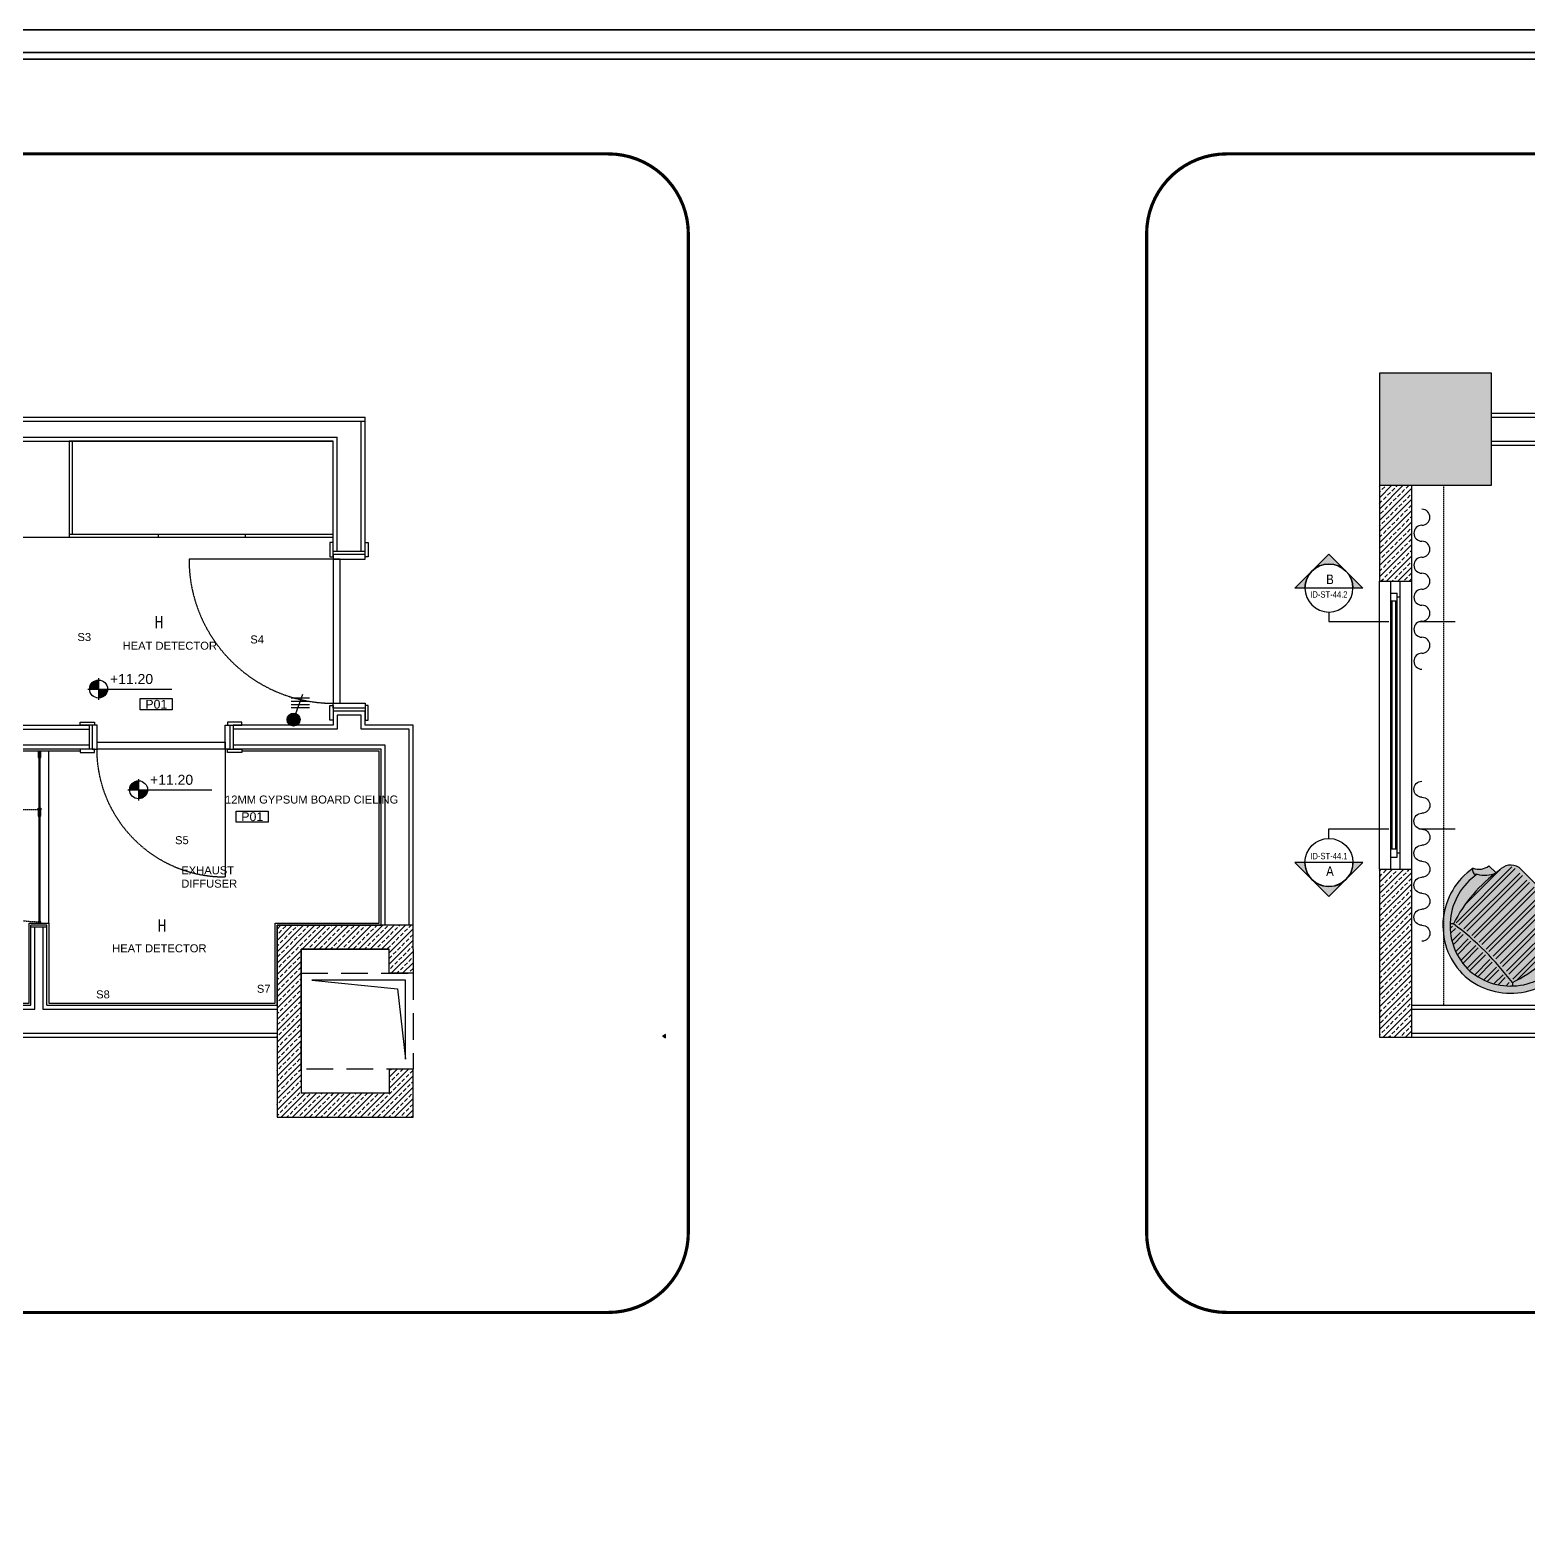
# Model space of a CAD drawing. Header units: centimetres. Extents: x -3207095 to 15275363, y -32656 to 4798027.
# Drawn here: x 701037 to 702441, y 4471799 to 4473191 of the extents above; entities that cross this region are included whole.
import ezdxf
from ezdxf.enums import TextEntityAlignment as Align

# ---------------------------------------------------------------- set-up
doc = ezdxf.new("R2010")
doc.units = ezdxf.units.CM
for name, pattern in [('DUZ', [500, 500]), ('HIDDEN', [0.375, 0.25, -0.125]), ('HIDDEN2', [0.1875, 0.125, -0.0625])]:
    doc.linetypes.add(name, pattern=pattern)
doc.layers.get('0').update_dxf_attribs({"color": 1, "linetype": 'DUZ'})
for name, color, linetype in [('a-kesit', 1, 'Continuous'), ('a_asmatavan', 200, 'Continuous'), ('a_cam', 161, 'Continuous'), ('a_duvar_alcipan', 2, 'Continuous'), ('a_duvar_gazbeton', 3, 'Continuous'), ('a_duvar_tarama', 253, 'Continuous'), ('a_gorunus', 233, 'Continuous'), ('a_kapi', 40, 'Continuous'), ('a_kolon', 4, 'Continuous'), ('a_kolon_tarama', 252, 'Continuous'), ('a_mobilya', 1, 'Continuous'), ('a_olcu', 30, 'Continuous'), ('a_pencere', 5, 'Continuous'), ('a_rehber', 253, 'Continuous'), ('a_seramik', 241, 'Continuous'), ('a_vitrifiye', 195, 'Continuous'), ('a_yazi', 105, 'Continuous'), ('EL-L-LS', 181, 'Continuous'), ('SMC-EL-FA', 33, 'Continuous'), ('SMC-EL-FA-TXT', 123, 'Continuous')]:
    doc.layers.add(name, color=color, linetype=linetype)
doc.layers.add('DUVAR', color=7, linetype='Continuous', lineweight=35)
doc.layers.add('EL-L-WIR', color=124, linetype='Continuous', lineweight=30)
doc.layers.get('EL-L-WIR').off()
doc.layers.get('SMC-EL-FA').off()
doc.styles.add('ARIEL100SD', font='arial.ttf')
doc.styles.add('ARIEL20S', font='arial.ttf')
doc.styles.add('ROMANS', font='romans.shx')
doc.styles.add('STANDART1', font='arial.ttf')
doc.styles.add('TBPL+0.00$0$ARIEL100S', font='arial.ttf', dxfattribs={"height": 300})
pattern_1 = [(45, (702452.774, 4472892.64), (-5.3033, 5.3033), []), (45, (702458.077, 4472892.64), (-5.3033, 5.3033), [3.75, -1.875])]

# ---------------------------------------------------------------- blocks, each defined once
blk = doc.blocks.new('a_koltuk_plan1')
at = {"true_color": 0xffffff}
h = blk.add_hatch(color=7, dxfattribs=at)
h.paths.add_polyline_path([(-298.4, 595), (-360.8, 594.5, -0.253917), (-419.9, 514.3, 0.677377), (-375.6, 506, 0.17987)])
h.paths.add_polyline_path([(-298.4, 595, -0.17987), (-375.6, 506, 0.239537), (-276.4, 167.4), (-261, 181.9, -0.116735)])
h.paths.add_polyline_path([(-375.6, 506, -0.677377), (-419.9, 514.3, 0.463909), (-0.9, 0, 0.463909), (418, 514.3, -0.677377), (373.8, 506, -0.46326), (-0.9, 45, -0.46326)])
h.paths.add_polyline_path([(373.8, 506, -0.17987), (296.6, 595, -0.116735), (259.1, 181.9), (274.5, 167.4, 0.239537)])
h.paths.add_polyline_path([(358.9, 594.5), (296.6, 595, 0.17987), (373.8, 506, 0.677377), (418, 514.3, -0.253917)])
h.paths.add_polyline_path([(218.1, 720), (-219.9, 720, 0.382037), (-294.7, 618.8, 0.123504), (-261, 181.9, -0.070574), (259.1, 181.9, 0.123504), (292.9, 618.8, 0.382037)])
h.paths.add_polyline_path([(274.5, 167.4), (259.1, 181.9, 0.070574), (-261, 181.9), (-276.4, 167.4, 0.201377), (-0.9, 45, 0.201377)], flags=17)
h = blk.add_hatch()
h.set_pattern_fill('STEEL', color=256, scale=500, angle=45, style=0)
h.set_pattern_definition([(90, (-22.46, 3893.58), (-62.5, 1e-14), []), (90, (-44.556, 3915.68), (-62.5, 1e-14), [])])
h.paths.add_polyline_path([(263.8, 196.4, 0.119215), (292.9, 618.8, 0.436883), (218.1, 699.5), (-219.9, 699.5, 0.436883), (-294.7, 618.8, 0.119215), (-265.7, 196.4, -0.071281)])
h.paths.add_polyline_path([(-274, 164.8, 0.199036), (-0.9, 45, 0.199036), (272.1, 164.8, 0.074753)])
for p, q in [((218.1, 720), (-219.9, 720)), ((-360.4, 594.5), (-298.4, 595)), ((358.5, 594.5), (296.6, 595)), ((-261, 181.9), (-276.4, 167.4)), ((259.1, 181.9), (274.5, 167.4))]:
    blk.add_line(p, q)
for centre, radius, start, end in [((-200.7, 627.6), 94.4, 101.73036, 185.36517), ((198.9, 627.6), 94.4, 354.63483, 78.26964), ((-464.2, 608.8), 104.5, 295.13714, 352.12776), ((-456.8, 654.3), 169.1, 298.67966, 339.46678), ((593, 467.6), 900.5, 170.33396, 198.49647), ((-594.9, 467.6), 900.5, 341.50353, 9.66604), ((454.9, 654.3), 169.1, 200.53322, 241.32034), ((454.9, 654.3), 169.1, 200.53322, 241.32034), ((462.4, 608.8), 104.5, 187.87224, 244.86286), ((7.1, 434.3), 434.4, 169.39278, 268.81845), ((-396.1, 519), 24.2, 191.16713, 327.61842), ((7.1, 434.3), 389.4, 169.39278, 268.81845), ((-9, 434.3), 389.4, 271.18155, 10.60722), ((-9, 434.3), 434.4, 271.18155, 10.60722), ((394.2, 519), 24.2, 212.38158, 348.83287), ((-0.9, -1651.4), 1851.6, 81.92624, 98.07376)]:
    blk.add_arc(centre, radius, start, end)
blk = doc.blocks.new('a_kapi_1000-200')
at = {"linetype": 'HIDDEN', "ltscale": 10}
blk.add_line((-100, 950), (-1000, 950), dxfattribs=at)
for points in [[(-100, 965), (-100, 1055), (-120, 1055), (-120, 965), (-100, 965)], [(100, 965), (100, 1055), (120, 1055), (120, 965), (100, 965)], [(-100, 950), (-100, 50), (-56, 50), (-56, 50), (-56, 950), (-100, 950)], [(-100, 35), (-100, -55), (-120, -55), (-120, 35), (-100, 35)], [(100, 35), (100, -55), (120, -55), (120, 35), (100, 35)]]:
    blk.add_lwpolyline(points)
for points in [[(-100, 980), (-100, 950), (100, 950), (100, 980)], [(-100, 20), (-100, 50), (100, 50), (100, 20)]]:
    blk.add_lwpolyline(points, close=True)
blk.add_arc((-100, 950), 900, 180, 270, dxfattribs=at)
blk = doc.blocks.new('a_kapi_900-150')
at = {"linetype": 'HIDDEN', "ltscale": 10}
blk.add_line((-75, 850), (-875, 850), dxfattribs=at)
for points in [[(-75, 865), (-75, 955), (-95, 955), (-95, 865), (-75, 865)], [(75, 865), (75, 955), (95, 955), (95, 865), (75, 865)], [(-75, 850), (-75, 50), (-31, 50), (-31, 50), (-31, 850), (-75, 850)], [(-75, 35), (-75, -55), (-95, -55), (-95, 35), (-75, 35)], [(75, 35), (75, -55), (95, -55), (95, 35), (75, 35)]]:
    blk.add_lwpolyline(points)
for points in [[(-75, 880), (-75, 850), (75, 850), (75, 880)], [(-75, 20), (-75, 50), (75, 50), (75, 20)]]:
    blk.add_lwpolyline(points, close=True)
blk.add_arc((-75, 850), 800, 180, 270, dxfattribs=at)
blk = doc.blocks.new('TBPL+0.00$0$ab_level100x')
h = blk.add_hatch(color=256)
h.paths.add_polyline_path([(0, 300, 0.414214), (-300, 0), (0, 0)])
h.paths.add_polyline_path([(300, 0), (0, 0), (0, -300, 0.414214)])
at = {"linetype": 'Continuous', "ltscale": 1000}
for p, q in [((-360, 0), (2440, 0)), ((0, 360), (0, -360))]:
    blk.add_line(p, q, dxfattribs=at)
blk.add_circle((0, 0), 300, dxfattribs=at)
at = {"style": 'TBPL+0.00$0$ARIEL100S'}
for tag, p in [('+0.00FFL', (500, 100)), ('+0.00SSL', (500, -400))]:
    blk.add_attdef(tag, p, '', height=300, dxfattribs=at)
blk = doc.blocks.new('a_malzeme')
blk.add_lwpolyline([(-100, 70), (100, 70), (100, 0), (-100, 0), (-100, 70)])
at = {"style": 'ARIEL20S'}
blk.add_attdef('P01', text='', height=55, dxfattribs=at).set_placement((0, 35), align=Align.MIDDLE_CENTER)
blk = doc.blocks.new('ab._kolon70x70')
at = {"layer": 'a_kolon_tarama'}
blk.add_hatch(color=256, dxfattribs=at).paths.add_polyline_path([(-350, 350), (-350, -350), (350, -350), (350, 350)])
blk.add_lwpolyline([(-350, 350), (-350, -350), (350, -350), (350, 350)], close=True)
blk = doc.blocks.new('GEN_BLOCK00601')
at = {"linetype": 'Continuous', "ltscale": 50}
for centre, start, end in [((50, 50), 0, 180), ((250, 50), 0, 180), ((450, 50), 0, 180), ((650, 50), 0, 180), ((850, 50), 0, 180), ((150, 50), 180, 0), ((350, 50), 180, 0), ((550, 50), 180, 0), ((750, 50), 180, 0), ((950, 50), 180, 0)]:
    blk.add_arc(centre, 50, start, end, dxfattribs=at)
for tag in ['Sfb', 'FLOOR']:
    blk.add_attdef(tag, (0, 0), '', height=1)
blk = doc.blocks.new('KESITYERI')
at = {"layer": 'a-kesit'}
h = blk.add_hatch(color=252, dxfattribs=at)
edge = h.paths.add_edge_path()
edge.add_line((15, 21), (21.21, 21))
edge.add_line((21.21, 21), (0, 42.21))
edge.add_line((0, 42.21), (-21.21, 21))
edge.add_line((-21.21, 21), (-15, 21))
edge.add_arc((0, 21), 15, 0, 180, ccw=False)
blk.add_lwpolyline([(-21.21, 21), (21.21, 21), (0, 42.21), (-21.21, 21)], dxfattribs=at)
at = {"layer": 'a-kesit', "linetype": 'HIDDEN', "ltscale": 150}
blk.add_lwpolyline([(0, 6), (0, 0), (-78.87, 0)], dxfattribs=at)
at = {"layer": 'a-kesit'}
blk.add_circle((0, 21), 15, dxfattribs=at)
blk.add_arc((0, 21), 15, 360, 180, dxfattribs=at)
blk = doc.blocks.new('LS-1WAY-4G')
at = {"layer": 'EL-L-LS'}
blk.add_hatch(color=181, dxfattribs=at).paths.add_polyline_path([(0.092, 0.092, 1), (-0.092, 0.092, 1)])
at = {"layer": 'EL-L-LS', "color": 181}
for p, q in [((0.031, 0.178), (0.132, 0.453)), ((-0.036, 0.4), (0.223, 0.4)), ((-0.036, 0.354), (0.223, 0.354)), ((-0.036, 0.308), (0.223, 0.308)), ((-0.036, 0.263), (0.223, 0.263))]:
    blk.add_line(p, q, dxfattribs=at)
blk.add_circle((0, 0.092), 0.0917, dxfattribs=at)
blk = doc.blocks.new('HD')
at = {"color": 22}
blk.add_circle((0, 0), 0.25, dxfattribs=at)
at = {"layer": 'SMC-EL-FA-TXT', "color": 123, "style": 'ROMANS', "width": 0.75}
blk.add_text('H', height=0.197, dxfattribs=at).set_placement((-0.074, -0.096, 0))

msp = doc.modelspace()

# ---------------------------------------------------------------- hatches: boundary and pattern name
at = {"layer": 'a_duvar_tarama'}
h = msp.add_hatch(dxfattribs=at)
h.set_pattern_fill('ANSI33', color=256, scale=30, style=0)
h.set_pattern_definition(pattern_1)
h.paths.add_polyline_path([(702331.98, 4472764.11), (702301.98, 4472764.11), (702301.98, 4472674.11), (702331.98, 4472674.11)])
h = msp.add_hatch(dxfattribs=at)
h.set_pattern_fill('ANSI33', color=256, scale=30, style=0)
h.set_pattern_definition(pattern_1)
h.paths.add_polyline_path([(702331.98, 4472404.11), (702301.98, 4472404.11), (702301.98, 4472246.61), (702331.98, 4472246.61)])
h = msp.add_hatch(dxfattribs=at)
h.set_pattern_fill('ANSI33', color=256, scale=30, style=0)
h.set_pattern_definition([(45, (694377.1575, 4471619.017), (-5.303301, 5.303301), []), (45, (694382.461, 4471619.017), (-5.303301, 5.303301), [3.75, -1.875])])
h.paths.add_polyline_path([(701373.56, 4472329.11), (701373.56, 4472306.61), (701396.06, 4472306.61), (701396.06, 4472329.11), (701396.06, 4472351.61), (701268.56, 4472351.61), (701268.56, 4472171.61), (701396.06, 4472171.61), (701396.06, 4472216.61), (701373.56, 4472216.61), (701373.56, 4472194.11), (701291.06, 4472194.11), (701291.06, 4472329.11)])
at = {"layer": 'a_yazi'}
msp.add_hatch(color=256, dxfattribs=at).paths.add_polyline_path([(701632.62, 4472246), (701632.62, 4472249.02), (701629.88, 4472247.51)])

# ---------------------------------------------------------------- linework, layer by layer
at = {"layer": 'a_asmatavan', "linetype": 'HIDDEN2', "ltscale": 10}
msp.add_line((702361.98, 4472764.11), (702361.98, 4472276.61), dxfattribs=at)
at = {"layer": 'a_cam'}
msp.add_lwpolyline([(701046.49, 4472461.41), (701046.49, 4472513.61), (701045.29, 4472513.61), (701045.29, 4472461.41)], close=True, dxfattribs=at)
msp.add_lwpolyline([(701045.29, 4472458.71), (701045.29, 4472354.91), (701046.49, 4472354.91), (701046.49, 4472458.71), (701045.29, 4472458.71)], dxfattribs=at)
at = {"layer": 'a_duvar_alcipan'}
for p, q in [((700983.56, 4472827.86), (701351.06, 4472827.86)), ((701351.06, 4472702.24), (701351.06, 4472827.86)), ((702406.98, 4472831.61), (703074.48, 4472831.61)), ((700983.56, 4472805.36), (701321.06, 4472805.36)), ((701321.06, 4472702.24), (701321.06, 4472805.36)), ((702406.98, 4472801.61), (703074.48, 4472801.61)), ((701321.06, 4472702.24), (701351.06, 4472702.24)), ((700878.56, 4472539.11), (701092.31, 4472539.11)), ((701092.31, 4472539.11), (701092.31, 4472516.61)), ((701227.31, 4472539.11), (701227.31, 4472516.61)), ((701037.86, 4472276.61), (701037.86, 4472351.61)), ((701052.86, 4472351.61), (701037.86, 4472351.61)), ((701052.86, 4472276.61), (701052.86, 4472351.61)), ((701291.06, 4472246.61), (701291.06, 4472329.11)), ((702331.98, 4472276.61), (703074.48, 4472276.61)), ((700136.06, 4472246.61), (701268.56, 4472246.61)), ((702331.98, 4472246.61), (703464.48, 4472246.61))]:
    msp.add_line(p, q, dxfattribs=at)
at = {"layer": 'a_duvar_alcipan', "color": 1}
for p, q in [((700983.56, 4472824.11), (701351.06, 4472824.11)), ((701347.31, 4472702.24), (701347.31, 4472824.11)), ((702406.98, 4472827.86), (703074.48, 4472827.86)), ((700983.56, 4472809.11), (701324.81, 4472809.11)), ((701324.81, 4472702.24), (701324.81, 4472809.11)), ((702406.98, 4472805.36), (703074.48, 4472805.36)), ((700882.31, 4472535.36), (701092.31, 4472535.36)), ((701052.86, 4472349.74), (701037.86, 4472349.74)), ((702331.98, 4472272.86), (703078.23, 4472272.86)), ((700136.06, 4472250.36), (701268.56, 4472250.36)), ((702331.98, 4472250.36), (703464.48, 4472250.36))]:
    msp.add_line(p, q, dxfattribs=at)
at = {"layer": 'a_duvar_alcipan'}
for points in [[(701396.06, 4472351.61), (701396.06, 4472539.11), (701351.06, 4472539.11), (701351.06, 4472552.24), (701321.06, 4472552.24), (701321.06, 4472539.11), (701227.31, 4472539.11)], [(701092.31, 4472516.61), (700901.06, 4472516.61), (700901.06, 4472276.61), (701037.86, 4472276.61)], [(701052.86, 4472276.61), (701268.56, 4472276.61), (701268.56, 4472351.61), (701366.06, 4472351.61), (701366.06, 4472516.61), (701227.31, 4472516.61)]]:
    msp.add_lwpolyline(points, dxfattribs=at)
at = {"layer": 'a_duvar_alcipan', "color": 1}
for points in [[(701392.31, 4472351.61), (701392.31, 4472535.36), (701347.31, 4472535.36), (701347.31, 4472548.49), (701324.81, 4472548.49), (701324.81, 4472535.36), (701227.31, 4472535.36)], [(701092.31, 4472520.36), (700897.31, 4472520.36), (700897.31, 4472272.86), (701041.61, 4472272.86), (701041.61, 4472349.74)], [(701369.81, 4472351.61), (701369.81, 4472520.36), (701227.31, 4472520.36)], [(701049.11, 4472349.74), (701049.11, 4472272.86), (701268.56, 4472272.86)]]:
    msp.add_lwpolyline(points, dxfattribs=at)
at = {"layer": 'a_duvar_gazbeton'}
for p, q in [((702301.98, 4472764.11), (702301.98, 4472674.11)), ((702331.98, 4472764.11), (702331.98, 4472674.11)), ((702301.98, 4472674.11), (702331.98, 4472674.11)), ((702301.98, 4472404.11), (702301.98, 4472246.61)), ((702301.98, 4472404.11), (702331.98, 4472404.11)), ((702331.98, 4472404.11), (702331.98, 4472246.61)), ((701396.06, 4472329.11), (701396.06, 4472351.61)), ((701291.06, 4472329.11), (701373.56, 4472329.11)), ((701291.06, 4472329.11), (701291.06, 4472194.11)), ((702301.98, 4472246.61), (702331.98, 4472246.61)), ((701396.06, 4472194.11), (701396.06, 4472216.61))]:
    msp.add_line(p, q, dxfattribs=at)
for points in [[(701396.06, 4472351.61), (701268.56, 4472351.61), (701268.56, 4472171.61), (701396.06, 4472171.61), (701396.06, 4472216.61), (701373.56, 4472216.61), (701373.56, 4472194.11), (701291.06, 4472194.11)], [(701396.06, 4472329.11), (701396.06, 4472306.61), (701373.56, 4472306.61), (701373.56, 4472329.11), (701291.06, 4472329.11)]]:
    msp.add_lwpolyline(points, dxfattribs=at)
at = {"layer": 'a_gorunus'}
for p, q in [((702301.98, 4472404.11), (702301.98, 4472674.11)), ((702331.98, 4472674.11), (702331.98, 4472404.11)), ((701054.66, 4472353.41), (701054.66, 4472514.81))]:
    msp.add_line(p, q, dxfattribs=at)
at = {"layer": 'a_mobilya'}
for p, q in [((701073.56, 4472805.36), (701073.56, 4472715.36)), ((701076.56, 4472805.36), (701076.56, 4472718.36)), ((701073.56, 4472718.36), (701321.06, 4472718.36)), ((701157.19, 4472718.36), (701157.19, 4472715.36)), ((701238.56, 4472718.36), (701238.56, 4472715.36))]:
    msp.add_line(p, q, dxfattribs=at)
for points in [[(700893.56, 4472715.36), (701321.06, 4472715.36), (701321.06, 4472805.36), (701073.56, 4472805.36)], [(701389.06, 4472225.92), (701389.06, 4472300.03), (701301.03, 4472300.03), (701381.63, 4472291.92), (701389.06, 4472225.92)]]:
    msp.add_lwpolyline(points, dxfattribs=at)
at = {"layer": 'a_mobilya', "linetype": 'HIDDEN2', "ltscale": 200}
msp.add_lwpolyline([(701291.06, 4472306.61), (701396.06, 4472306.61), (701396.06, 4472216.61), (701291.06, 4472216.61)], close=True, dxfattribs=at)
at = {"layer": 'a_pencere'}
for p, q in [((702312.48, 4472674.11), (702321.48, 4472674.11)), ((702312.48, 4472404.11), (702312.48, 4472674.11)), ((702321.48, 4472404.11), (702321.48, 4472674.11)), ((702312.48, 4472662.86), (702318.48, 4472662.86)), ((702318.48, 4472655.36), (702312.48, 4472655.36)), ((702313.98, 4472422.86), (702313.98, 4472655.36)), ((702316.98, 4472655.36), (702316.98, 4472422.86)), ((702318.48, 4472415.36), (702318.48, 4472662.86)), ((702321.48, 4472659.11), (702318.48, 4472659.11)), ((702318.48, 4472422.86), (702312.48, 4472422.86)), ((702312.48, 4472415.36), (702318.48, 4472415.36)), ((702321.48, 4472419.11), (702318.48, 4472419.11)), ((702312.48, 4472404.11), (702321.48, 4472404.11))]:
    msp.add_line(p, q, dxfattribs=at)
at = {"layer": 'a_seramik'}
msp.add_lwpolyline([(701084.06, 4472514.81), (700902.86, 4472514.81), (700902.86, 4472278.41), (701036.06, 4472278.41), (701036.06, 4472353.41), (701054.66, 4472353.41), (701054.66, 4472278.41), (701266.76, 4472278.41), (701266.76, 4472353.41), (701364.26, 4472353.41), (701364.26, 4472514.81), (701235.56, 4472514.81)], dxfattribs=at)
at = {"layer": 'a_vitrifiye'}
for p, q in [((701044.76, 4472514.81), (701044.76, 4472508.81)), ((701045.21, 4472508.81), (701045.21, 4472514.36)), ((701046.56, 4472514.36), (701046.56, 4472508.81)), ((701047.01, 4472508.81), (701047.01, 4472514.81)), ((701044.76, 4472508.81), (701045.21, 4472508.81)), ((701046.56, 4472508.81), (701047.01, 4472508.81)), ((701044.76, 4472459.91), (701044.76, 4472453.91)), ((701045.21, 4472453.91), (701045.21, 4472459.46)), ((701045.21, 4472459.46), (701046.56, 4472459.46)), ((701046.56, 4472459.46), (701046.56, 4472453.91)), ((701047.01, 4472354.91), (701044.76, 4472354.91)), ((701047.01, 4472353.41), (701044.76, 4472353.41))]:
    msp.add_line(p, q, dxfattribs=at)
at = {"layer": 'a_vitrifiye', "linetype": 'HIDDEN'}
for p, q in [((701044.76, 4472453.91), (701045.21, 4472453.91)), ((701047.01, 4472453.91), (701046.56, 4472453.91))]:
    msp.add_line(p, q, dxfattribs=at)
msp.add_lwpolyline([(701047.01, 4472453.91), (701047.01, 4472459.91), (700939.24, 4472459.91, 0.4121477), (701045.29, 4472354.91)], format="xyb", dxfattribs=at)
at = {"layer": 'a_vitrifiye'}
for points in [[(701044.76, 4472459.91), (701044.76, 4472461.41), (701047.01, 4472461.41), (701047.01, 4472459.91)], [(701044.76, 4472354.91), (701044.76, 4472353.41), (701047.01, 4472353.41), (701047.01, 4472354.91)]]:
    msp.add_lwpolyline(points, close=True, dxfattribs=at)
at = {"layer": 'a_yazi'}
msp.add_lwpolyline([(701632.62, 4472246), (701632.62, 4472249.02), (701629.88, 4472247.51)], close=True, dxfattribs=at)
at = {"layer": 'Defpoints', "linetype": 'HIDDEN2', "ltscale": 500, "const_width": 3}
for points in [[(699962.75, 4471988.54), (701579.08, 4471988.54, 0.4142136), (701654.08, 4472063.54), (701654.08, 4472999.84, 0.4142136), (701579.08, 4473074.84), (699962.75, 4473074.84, 0.4142136), (699887.75, 4472999.84), (699887.75, 4472063.54, 0.4142136)], [(702158.67, 4471988.54), (703820.28, 4471988.54, 0.4142136), (703895.28, 4472063.54), (703895.28, 4472999.84, 0.4142136), (703820.28, 4473074.84), (702158.67, 4473074.84, 0.4142136), (702083.67, 4472999.84), (702083.67, 4472063.54, 0.4142136)]]:
    msp.add_lwpolyline(points, format="xyb", close=True, dxfattribs=at)
at = {"layer": 'DUVAR'}
for points in [[(699639.3, 4473191.05), (706839.3, 4473191.05), (706839.3, 4468391.05), (699639.3, 4468391.05)], [(699660.3, 4473170.05), (706818.3, 4473170.05), (706818.3, 4468412.05), (699660.3, 4468412.05)], [(699666.6, 4473163.75), (706812, 4473163.75), (706812, 4468418.35), (699666.6, 4468418.35)]]:
    msp.add_lwpolyline(points, close=True, dxfattribs=at)

# ---------------------------------------------------------------- block references
at = {"xscale": -1.5, "yscale": 1.5, "zscale": 1.5}
msp.add_blockref('KESITYERI', (702254.54, 4472636.29), dxfattribs=at)
at = {"xscale": 1.5, "yscale": 1.5, "zscale": 1.5, "rotation": 180}
msp.add_blockref('KESITYERI', (702254.54, 4472441.93), dxfattribs=at)
at = {"layer": 'a_kapi', "xscale": 0.15, "yscale": 0.15, "zscale": 0.15}
msp.add_blockref('a_kapi_1000-200', (701336.06, 4472552.24), dxfattribs=at)
at = {"layer": 'a_kapi', "xscale": -0.15, "yscale": 0.15, "zscale": 0.15, "rotation": 270}
msp.add_blockref('a_kapi_900-150', (701092.31, 4472527.86), dxfattribs=at)
at = {"layer": 'a_kolon', "xscale": 0.15, "yscale": 0.15, "zscale": 0.15}
msp.add_blockref('ab._kolon70x70', (702354.48, 4472816.61), dxfattribs=at)
at = {"layer": 'a_mobilya', "yscale": 0.15, "zscale": 0.15, "rotation": 270}
for p, xscale in [((702334.23, 4472741.61), 0.15), ((702334.23, 4472336.61), -0.15)]:
    msp.add_blockref('GEN_BLOCK00601', p, dxfattribs=dict(at, xscale=xscale))
at = {"layer": 'a_olcu', "xscale": 0.15, "yscale": 0.15, "zscale": 0.15}
for p in [(701155.4, 4472553.56), (701245.34, 4472448.12)]:
    msp.add_blockref('a_malzeme', p, dxfattribs=at).add_auto_attribs({'P01': 'P01'})
at = {"layer": 'a_rehber', "xscale": 0.15, "yscale": 0.15, "zscale": 0.15, "rotation": 314.9999999998526}
msp.add_blockref('a_koltuk_plan1', (702379.73, 4472305.95), dxfattribs=at)
at = {"layer": 'a_yazi'}
ref = msp.add_blockref('TBPL+0.00$0$ab_level100x', (701101.23, 4472573.09), dxfattribs=dict(at, xscale=0.028125, yscale=0.028125, zscale=0.028125))
ref.add_attrib('+0.00FFL', '+11.20', (701111.97, 4472577.79), dxfattribs={"layer": '0', "height": 9.375, "style": 'ARIEL100SD'})
ref = msp.add_blockref('TBPL+0.00$0$ab_level100x', (701138.74, 4472478.59), dxfattribs=dict(at, xscale=0.028125, yscale=0.028125, zscale=0.028125))
ref.add_attrib('+0.00FFL', '+11.20', (701149.49, 4472483.29), dxfattribs={"layer": '0', "height": 9.375, "style": 'ARIEL100SD'})
at = {"layer": 'EL-L-WIR', "xscale": 66.35520000000088, "yscale": 66.35520000000088, "zscale": 66.35520000000088}
msp.add_blockref('LS-1WAY-4G', (701284.08, 4472538.27), dxfattribs=at)
at = {"layer": 'SMC-EL-FA', "xscale": -57, "yscale": 57, "zscale": 57}
for p in [(701157.45, 4472635.7), (701160.35, 4472351.09)]:
    msp.add_blockref('HD', p, dxfattribs=at)

# ---------------------------------------------------------------- texts
at = {"layer": 'a_yazi', "style": 'STANDART1', "width": 0.85}
for s, height, p in [('B', 9, (702255.54, 4472675.95)), ('ID-ST-44.2', 6, (702254.54, 4472661.76)), ('ID-ST-44.1', 6, (702254.54, 4472416.47)), ('A', 9, (702255.54, 4472402.28))]:
    msp.add_text(s, height=height, dxfattribs=at).set_placement(p, align=Align.MIDDLE)
at = {"layer": 'a_yazi', "char_height": 7.5, "style": 'ARIEL20S'}
for s, insert, width, attachment_point in [('S3', (701081.47, 4472625.61), 77.0837, 1), ('HEAT DETECTOR', (701123.79, 4472609.83), 214.8591, 7), ('S4', (701243.5, 4472623.32), 77.0837, 1), ('12MM GYPSUM BOARD CIELING ', (701219.81, 4472465.6), 214.8591, 7), ('S5', (701172.95, 4472435.1), 77.0837, 1), ('EXHAUST DIFFUSER', (701178.8, 4472406.87), 77.0837, 1), ('HEAT DETECTOR', (701114, 4472326.11), 214.8591, 7), ('S8', (701099.01, 4472290.51), 77.0837, 1), ('S7', (701249.65, 4472295.78), 77.0837, 1)]:
    msp.add_mtext(s, dxfattribs=dict(at, insert=insert, width=width, attachment_point=attachment_point))

doc.saveas('drawing.dxf')
